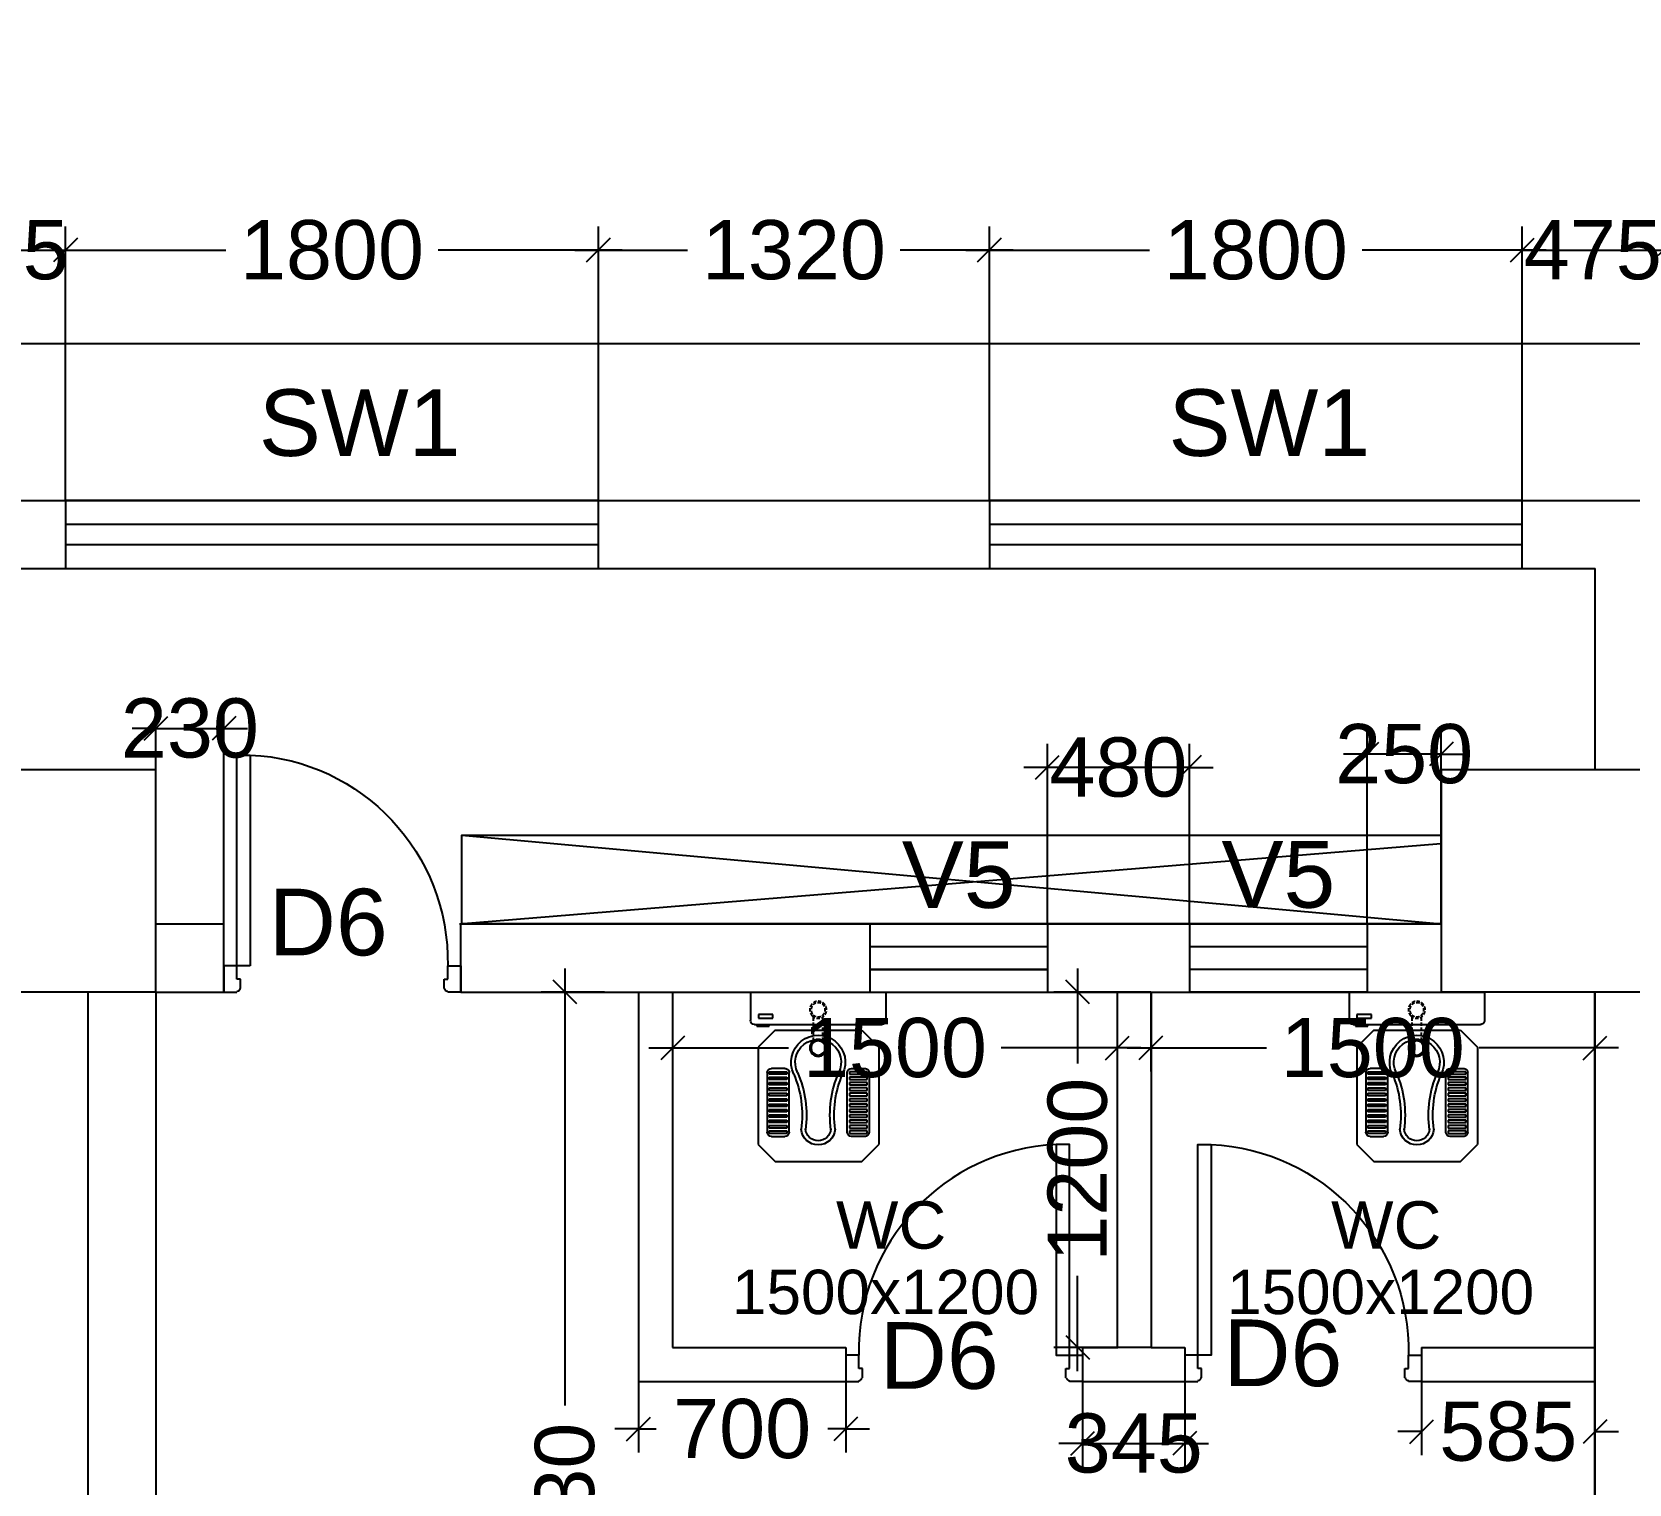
# Model space of a CAD drawing. Extents: x 7897917 to 8423973, y -6487334 to -6173396.
# Drawn here: x 8028255 to 8033649, y -6380366 to -6375462 of the extents above; entities that cross this region are included whole.
import ezdxf
from ezdxf.enums import TextEntityAlignment as Align

# ---------------------------------------------------------------- set-up
doc = ezdxf.new("R2010")
doc.units = 0
doc.header["$LTSCALE"] = 600
doc.header["$MEASUREMENT"] = 0
doc.header["$PDMODE"] = 35
doc.linetypes.add('DASHED', pattern=[0.75, 0.5, -0.25])
doc.linetypes.add('HIDDEN', pattern=[0.375, 0.25, -0.125])
doc.layers.get('0').update_dxf_attribs({"linetype": 'CONTINUOUS'})
doc.layers.get('Defpoints').update_dxf_attribs({"linetype": 'CONTINUOUS'})
for name, color, linetype in [('DIM-TEXT', 8, 'CONTINUOUS'), ('DOOR', 32, 'CONTINUOUS'), ('Duct', 8, 'CONTINUOUS'), ('Fixed Glass', 171, 'CONTINUOUS'), ('joinery', 7, 'CONTINUOUS'), ('LA-column', 3, 'CONTINUOUS'), ('Room Dim', 1, 'CONTINUOUS'), ('T Wall', 8, 'CONTINUOUS'), ('TEXT', 6, 'CONTINUOUS'), ('toi-fix', 46, 'CONTINUOUS'), ('Walls', 7, 'CONTINUOUS'), ('WIN', 151, 'CONTINUOUS'), ('Working Dim', 5, 'CONTINUOUS')]:
    doc.layers.add(name, color=color, linetype=linetype)
doc.styles.add('ari', font='arial.ttf')
doc.styles.add('ARIAL', font='arial.ttf')
doc.styles.add('RT', font='romant.shx')
doc.dimstyles.new('int. dim', dxfattribs={"dimtxt": 450, "dimasz": 80, "dimexe": 80, "dimexo": 0, "dimgap": 70, "dimtad": 0, "dimdec": 0, "dimzin": 12, "dimdsep": 46, "dimtxsty": 'ari', "dimblk": 'OBLIQUE', "dimcen": 2, "dimdle": 80, "dimclrd": 256, "dimclre": 256, "dimclrt": 6, "dimadec": 0, "dimazin": 0, "dimtfac": 1, "dimtdec": 0, "dimtix": 1, "dimtmove": 2, "dimatfit": 3, "dimfxl": 1, "dimtolj": 1, "dimtzin": 0, "dimlwd": -1, "dimlwe": -1, "dimarcsym": 0})
doc.dimstyles.new('TEXT', dxfattribs={"dimscale": 0, "dimtxt": 600, "dimasz": 300, "dimexe": 300, "dimexo": 30, "dimgap": 50, "dimtad": 0, "dimdec": 0, "dimzin": 0, "dimdsep": 46, "dimtxsty": 'RT', "dimblk": 'OBLIQUE', "dimcen": 0.09, "dimdle": 300, "dimclrd": 256, "dimclre": 256, "dimclrt": 170, "dimadec": 0, "dimazin": 0, "dimtfac": 1, "dimtdec": 0, "dimtofl": 0, "dimtmove": 2, "dimatfit": 3, "dimfxl": 1, "dimfrac": 2, "dimtolj": 1, "dimtzin": 0, "dimlwd": -1, "dimlwe": -1, "dimarcsym": 0})

# ---------------------------------------------------------------- blocks, each defined once
blk = doc.blocks.new('_Oblique')
at = {"color": 0, "linetype": 'ByBlock', "lineweight": -2}
blk.add_line((-0.5, -0.5), (0.5, 0.5), dxfattribs=at)
blk = doc.blocks.new('*D229')
at = {"layer": 'Defpoints', "color": 0, "linetype": 'Continuous', "transparency": 16777216}
for p in [(8038814.2, -6372925.6, 18), (7997754.3, -6373077.6), (8038814.2, -6374463.7)]:
    blk.add_point(p, dxfattribs=at)
at = {"layer": 'DIM-TEXT', "transparency": 16777216}
for p, q in [((8038814.2, -6372925.6), (8038814.2, -6374763.7)), ((7997754.3, -6373077.6), (7997754.3, -6374763.7)), ((7997454.3, -6374463.7), (8012067.8, -6374463.7)), ((8039114.2, -6374463.7), (8024500.7, -6374463.7))]:
    blk.add_line(p, q, dxfattribs=at)
at = {"layer": 'DIM-TEXT', "linetype": 'Continuous', "transparency": 16777216, "xscale": 300, "yscale": 300, "zscale": 300, "rotation": 180}
blk.add_blockref('_Oblique', (7997754.3, -6374463.7), dxfattribs=at)
at = {"layer": 'DIM-TEXT', "linetype": 'Continuous', "transparency": 16777216, "xscale": 300, "yscale": 300, "zscale": 300}
blk.add_blockref('_Oblique', (8038814.2, -6374463.7), dxfattribs=at)
at = {"layer": 'DIM-TEXT', "color": 170, "linetype": 'Continuous', "transparency": 16777216, "insert": (8018284.3, -6374463.7), "char_height": 750, "attachment_point": 5, "style": 'ari'}
blk.add_mtext('\\A1;{\\H1.067x;STEP DOWN (20 BEDS) }', dxfattribs=at)
blk = doc.blocks.new('*D802')
at = {"layer": 'Defpoints', "color": 0, "linetype": 'Continuous', "transparency": 16777216}
for p in [(8038814.1, -6376515.3), (8038814.1, -6378104.7, -10.3), (7997753.9, -6378184.6, 1)]:
    blk.add_point(p, dxfattribs=at)
at = {"layer": 'DIM-TEXT', "transparency": 16777216}
for p, q in [((7997753.9, -6378184.6), (7997753.9, -6376215.3)), ((8038814.1, -6378104.7), (8038814.1, -6376215.3)), ((7997453.9, -6376515.3), (8016273.2, -6376515.3)), ((8039114.1, -6376515.3), (8020294.8, -6376515.3))]:
    blk.add_line(p, q, dxfattribs=at)
at = {"layer": 'DIM-TEXT', "linetype": 'Continuous', "transparency": 16777216, "xscale": 300, "yscale": 300, "zscale": 300, "rotation": 180}
blk.add_blockref('_Oblique', (7997753.9, -6376515.3), dxfattribs=at)
at = {"layer": 'DIM-TEXT', "linetype": 'Continuous', "transparency": 16777216, "xscale": 300, "yscale": 300, "zscale": 300}
blk.add_blockref('_Oblique', (8038814.1, -6376515.3), dxfattribs=at)
at = {"layer": 'DIM-TEXT', "color": 170, "linetype": 'Continuous', "transparency": 16777216, "insert": (8018284, -6376515.3), "char_height": 750, "attachment_point": 5, "style": 'ari'}
blk.add_mtext('\\A1;{\\H1.0667x;C.S.S.D}', dxfattribs=at)
blk = doc.blocks.new('*D1099')
at = {"layer": 'Defpoints', "color": 0, "transparency": 16777216}
for p in [(8028368.6, -6376199.2), (8027923.9, -6377044.3), (8028368.6, -6377044.3)]:
    blk.add_point(p, dxfattribs=at)
at = {"layer": 'Working Dim', "transparency": 16777216}
for p, q in [((8027923.9, -6377044.3), (8027923.9, -6376119.2)), ((8028368.6, -6377044.3), (8028368.6, -6376119.2)), ((8027923.9, -6376199.2), (8027843.9, -6376199.2)), ((8027923.9, -6376199.2), (8028368.6, -6376199.2)), ((8028368.6, -6376199.2), (8028448.6, -6376199.2))]:
    blk.add_line(p, q, dxfattribs=at)
at = {"layer": 'Working Dim', "transparency": 16777216, "xscale": 80, "yscale": 80, "zscale": 80}
blk.add_blockref('_Oblique', (8027923.9, -6376199.2), dxfattribs=at)
at = {"layer": 'Working Dim', "transparency": 16777216, "xscale": 80, "yscale": 80, "zscale": 80, "rotation": 180}
blk.add_blockref('_Oblique', (8028368.6, -6376199.2), dxfattribs=at)
at = {"layer": 'Working Dim', "color": 6, "transparency": 16777216, "insert": (8028146.3, -6376199.2), "char_height": 200, "attachment_point": 5, "style": 'ari'}
blk.add_mtext('\\A1;445', dxfattribs=at)
blk = doc.blocks.new('*D1100')
at = {"layer": 'Defpoints', "color": 0, "transparency": 16777216}
for p in [(8030168.6, -6376199.2), (8028368.6, -6377044.3), (8030168.6, -6377044.3)]:
    blk.add_point(p, dxfattribs=at)
at = {"layer": 'Working Dim', "transparency": 16777216}
for p, q in [((8028368.6, -6377044.3), (8028368.6, -6376119.2)), ((8030168.6, -6377044.3), (8030168.6, -6376119.2)), ((8028288.6, -6376199.2), (8028909.8, -6376199.2)), ((8030248.6, -6376199.2), (8029627.5, -6376199.2))]:
    blk.add_line(p, q, dxfattribs=at)
at = {"layer": 'Working Dim', "transparency": 16777216, "xscale": 80, "yscale": 80, "zscale": 80, "rotation": 180}
blk.add_blockref('_Oblique', (8028368.6, -6376199.2), dxfattribs=at)
at = {"layer": 'Working Dim', "transparency": 16777216, "xscale": 80, "yscale": 80, "zscale": 80}
blk.add_blockref('_Oblique', (8030168.6, -6376199.2), dxfattribs=at)
at = {"layer": 'Working Dim', "color": 6, "transparency": 16777216, "insert": (8029268.6, -6376199.2), "char_height": 200, "attachment_point": 5, "style": 'ari'}
blk.add_mtext('\\A1;1800', dxfattribs=at)
blk = doc.blocks.new('*D1101')
at = {"layer": 'Defpoints', "color": 0, "transparency": 16777216}
for p in [(8031488.8, -6376199.2), (8030168.6, -6377044.3), (8031488.8, -6377044.3)]:
    blk.add_point(p, dxfattribs=at)
at = {"layer": 'Working Dim', "transparency": 16777216}
for p, q in [((8030168.6, -6377044.3), (8030168.6, -6376119.2)), ((8031488.8, -6377044.3), (8031488.8, -6376119.2)), ((8030088.6, -6376199.2), (8030469.8, -6376199.2)), ((8031568.8, -6376199.2), (8031187.6, -6376199.2))]:
    blk.add_line(p, q, dxfattribs=at)
at = {"layer": 'Working Dim', "transparency": 16777216, "xscale": 80, "yscale": 80, "zscale": 80, "rotation": 180}
blk.add_blockref('_Oblique', (8030168.6, -6376199.2), dxfattribs=at)
at = {"layer": 'Working Dim', "transparency": 16777216, "xscale": 80, "yscale": 80, "zscale": 80}
blk.add_blockref('_Oblique', (8031488.8, -6376199.2), dxfattribs=at)
at = {"layer": 'Working Dim', "color": 6, "transparency": 16777216, "insert": (8030828.7, -6376199.2), "char_height": 200, "attachment_point": 5, "style": 'ari'}
blk.add_mtext('\\A1;1320', dxfattribs=at)
blk = doc.blocks.new('*D1102')
at = {"layer": 'Defpoints', "color": 0, "transparency": 16777216}
for p in [(8033288.8, -6376199.2), (8031488.8, -6377044.3), (8033288.8, -6377044.3)]:
    blk.add_point(p, dxfattribs=at)
at = {"layer": 'Working Dim', "transparency": 16777216}
for p, q in [((8031488.8, -6377044.3), (8031488.8, -6376119.2)), ((8033288.8, -6377044.3), (8033288.8, -6376119.2)), ((8031408.8, -6376199.2), (8032029.9, -6376199.2)), ((8033368.8, -6376199.2), (8032747.7, -6376199.2))]:
    blk.add_line(p, q, dxfattribs=at)
at = {"layer": 'Working Dim', "transparency": 16777216, "xscale": 80, "yscale": 80, "zscale": 80, "rotation": 180}
blk.add_blockref('_Oblique', (8031488.8, -6376199.2), dxfattribs=at)
at = {"layer": 'Working Dim', "transparency": 16777216, "xscale": 80, "yscale": 80, "zscale": 80}
blk.add_blockref('_Oblique', (8033288.8, -6376199.2), dxfattribs=at)
at = {"layer": 'Working Dim', "color": 6, "transparency": 16777216, "insert": (8032388.8, -6376199.2), "char_height": 200, "attachment_point": 5, "style": 'ari'}
blk.add_mtext('\\A1;1800', dxfattribs=at)
blk = doc.blocks.new('*D1103')
at = {"layer": 'Defpoints', "color": 0, "transparency": 16777216}
for p in [(8033764.8, -6376199.2), (8033288.8, -6377044.3), (8033764.8, -6377044.3)]:
    blk.add_point(p, dxfattribs=at)
at = {"layer": 'Working Dim', "transparency": 16777216}
for p, q in [((8033288.8, -6377044.3), (8033288.8, -6376119.2)), ((8033764.8, -6377044.3), (8033764.8, -6376119.2)), ((8033288.8, -6376199.2), (8033208.8, -6376199.2)), ((8033288.8, -6376199.2), (8033764.8, -6376199.2)), ((8033764.8, -6376199.2), (8033844.8, -6376199.2))]:
    blk.add_line(p, q, dxfattribs=at)
at = {"layer": 'Working Dim', "transparency": 16777216, "xscale": 80, "yscale": 80, "zscale": 80}
blk.add_blockref('_Oblique', (8033288.8, -6376199.2), dxfattribs=at)
at = {"layer": 'Working Dim', "transparency": 16777216, "xscale": 80, "yscale": 80, "zscale": 80, "rotation": 180}
blk.add_blockref('_Oblique', (8033764.8, -6376199.2), dxfattribs=at)
at = {"layer": 'Working Dim', "color": 6, "transparency": 16777216, "insert": (8033526.8, -6376199.2), "char_height": 200, "attachment_point": 5, "style": 'ari'}
blk.add_mtext('\\A1;475', dxfattribs=at)
blk = doc.blocks.new('A$C782D609A')
at = {"layer": 'WIN', "linetype": 'Continuous'}
for p, q in [((-300, 230), (300, 230)), ((-300, 230), (-300, 0)), ((300, 230), (300, 0)), ((-300, 0), (300, 0))]:
    blk.add_line(p, q, dxfattribs=at)
at = {"layer": 'WIN', "linetype": 'DASHED', "ltscale": 300}
for p, q in [((-300, 153.3), (300, 153.3)), ((-300, 76.7), (300, 76.7))]:
    blk.add_line(p, q, dxfattribs=at)
blk = doc.blocks.new('1000')
at = {"layer": 'DOOR'}
for p, q in [((0, -100), (0, 0)), ((0, 0), (49.7, 0)), ((49.7, 0), (49.7, -2.2)), ((63.2, -49.5), (49.7, -49.5)), ((49.7, -49.5), (49.7, -100)), ((63.2, -13.5), (61, -13.5)), ((63.2, -13.5), (63.2, -49.5)), ((836.8, -13.5), (836.8, -49.5)), ((836.8, -13.5), (839, -13.5)), ((836.8, -49.5), (850.3, -49.5)), ((850.3, 0), (850.3, -2.2)), ((900, 0), (850.3, 0)), ((850.3, -49.5), (850.3, -100)), ((900, -100), (900, 0)), ((49.7, -100), (0, -100)), ((49.7, -100), (49.7, -900.6)), ((100.2, -100), (49.7, -100)), ((100.2, -900.6), (100.2, -100)), ((850.3, -100), (900, -100)), ((49.7, -900.6), (100.2, -900.6))]:
    blk.add_line(p, q, dxfattribs=at)
for centre, major_axis, start_param, end_param in [((49.7, -13.5), (-7.95, 7.95), 3.926991, 5.497787), ((850.3, -13.5), (7.95, 7.95), 0.785398, 2.356194)]:
    blk.add_ellipse(centre, major_axis=major_axis, ratio=1, start_param=start_param, end_param=end_param, dxfattribs=at)
at = {"layer": 'DOOR', "color": 145}
blk.add_ellipse((64.3, -115.3), major_axis=(-519.7, 589.8), ratio=1, start_param=2.464943, end_param=4.009476, dxfattribs=at)
blk = doc.blocks.new('Z$W@#1841')
at = {"layer": 'DOOR'}
for p, q in [((-267.6, -167.4), (-317.3, -167.4)), ((-317.3, -167.4), (-317.3, -267.4)), ((-267.6, -217.9), (-267.6, -167.4)), ((533, -217.9), (533, -167.4)), ((533, -167.4), (582.7, -167.4)), ((582.7, -167.4), (582.7, -267.4)), ((-254.1, -217.9), (-267.6, -217.9)), ((-254.1, -253.9), (-254.1, -217.9)), ((519.5, -253.9), (519.5, -217.9)), ((519.5, -217.9), (533, -217.9)), ((-317.3, -267.4), (-267.6, -267.4)), ((-267.6, -267.4), (-267.6, -265.2)), ((-254.1, -253.9), (-256.3, -253.9)), ((519.5, -253.9), (521.7, -253.9)), ((533, -267.4), (533, -265.2)), ((582.7, -267.4), (533, -267.4))]:
    blk.add_line(p, q, dxfattribs=at)
blk.add_lwpolyline([(482.5, 633.2), (482.5, -167.4), (533, -167.4), (533, 633.2)], close=True, dxfattribs=at)
at = {"layer": 'DOOR', "color": 145}
blk.add_arc((518.4, -152.1), 786.1, 92.61772, 181.11293, dxfattribs=at)
at = {"layer": 'DOOR'}
for centre, start, end in [((-267.6, -253.9), 270, 0), ((533, -253.9), 180, 270)]:
    blk.add_arc(centre, 11.2, start, end, dxfattribs=at)
blk = doc.blocks.new('A$C37B60793')
at = {"layer": 'toi-fix', "color": 8}
for p, q in [((0, 303.1), (127, 303.1)), ((0, -306.5), (0, 303.1)), ((146, -287.4), (146, 284.1)), ((171.2, 195), (247.4, 271.2)), ((247.4, 271.2), (685.9, 271.2)), ((358.5, 218.7), (358.5, 139.2)), ((369.5, 218.7), (358.5, 218.7)), ((362.3, 226.9), (630.5, 226.9)), ((369.5, 139.2), (369.5, 218.7)), ((382.7, 218.7), (382.7, 139.2)), ((393.7, 218.7), (382.7, 218.7)), ((393.7, 139.2), (393.7, 218.7)), ((406.9, 218.7), (406.9, 139.2)), ((417.9, 218.7), (406.9, 218.7)), ((417.9, 139.2), (417.9, 218.7)), ((431, 218.7), (431, 139.2)), ((442.1, 218.7), (431, 218.7)), ((442.1, 139.2), (442.1, 218.7)), ((455.2, 218.7), (455.2, 139.2)), ((466.3, 218.7), (455.2, 218.7)), ((466.3, 139.2), (466.3, 218.7)), ((479.4, 218.7), (479.4, 139.2)), ((490.5, 218.7), (479.4, 218.7)), ((490.5, 139.2), (490.5, 218.7)), ((503.6, 218.7), (503.6, 139.2)), ((514.6, 218.7), (503.6, 218.7)), ((514.6, 139.2), (514.6, 218.7)), ((527.8, 218.7), (527.8, 139.2)), ((538.8, 218.7), (527.8, 218.7)), ((538.8, 139.2), (538.8, 218.7)), ((552, 218.7), (552, 139.2)), ((563, 218.7), (552, 218.7)), ((563, 139.2), (563, 218.7)), ((576.2, 218.7), (576.2, 139.2)), ((587.2, 218.7), (576.2, 218.7)), ((587.2, 139.2), (587.2, 218.7)), ((600.4, 218.7), (600.4, 139.2)), ((611.4, 218.7), (600.4, 218.7)), ((611.4, 139.2), (611.4, 218.7)), ((624.5, 218.7), (624.5, 139.2)), ((635.6, 218.7), (624.5, 218.7)), ((635.6, 139.2), (635.6, 218.7)), ((762.1, 195), (685.9, 271.2)), ((171.2, -195.4), (171.2, 195)), ((343.3, 148.1), (343.3, 207.9)), ((649.5, 207.9), (649.5, 148.1)), ((762.1, -195.4), (762.1, 195)), ((358.5, 139.2), (369.5, 139.2)), ((630.5, 129.1), (362.3, 129.1)), ((382.7, 139.2), (393.7, 139.2)), ((406.9, 139.2), (417.9, 139.2)), ((431, 139.2), (442.1, 139.2)), ((455.2, 139.2), (466.3, 139.2)), ((479.4, 139.2), (490.5, 139.2)), ((503.6, 139.2), (514.6, 139.2)), ((527.8, 139.2), (538.8, 139.2)), ((552, 139.2), (563, 139.2)), ((576.2, 139.2), (587.2, 139.2)), ((600.4, 139.2), (611.4, 139.2)), ((624.5, 139.2), (635.6, 139.2)), ((358.5, -222), (358.5, -142.6)), ((358.5, -142.6), (369.5, -142.6)), ((630.5, -132.4), (362.3, -132.4)), ((369.5, -142.6), (369.5, -222)), ((382.7, -222), (382.7, -142.6)), ((382.7, -142.6), (393.7, -142.6)), ((393.7, -142.6), (393.7, -222)), ((406.9, -222), (406.9, -142.6)), ((406.9, -142.6), (417.9, -142.6)), ((417.9, -142.6), (417.9, -222)), ((431, -222), (431, -142.6)), ((431, -142.6), (442.1, -142.6)), ((442.1, -142.6), (442.1, -222)), ((455.2, -222), (455.2, -142.6)), ((455.2, -142.6), (466.3, -142.6)), ((466.3, -142.6), (466.3, -222)), ((479.4, -222), (479.4, -142.6)), ((479.4, -142.6), (490.5, -142.6)), ((490.5, -142.6), (490.5, -222)), ((503.6, -222), (503.6, -142.6)), ((503.6, -142.6), (514.6, -142.6)), ((514.6, -142.6), (514.6, -222)), ((527.8, -222), (527.8, -142.6)), ((527.8, -142.6), (538.8, -142.6)), ((538.8, -142.6), (538.8, -222)), ((552, -222), (552, -142.6)), ((552, -142.6), (563, -142.6)), ((563, -142.6), (563, -222)), ((576.2, -222), (576.2, -142.6)), ((576.2, -142.6), (587.2, -142.6)), ((587.2, -142.6), (587.2, -222)), ((600.4, -222), (600.4, -142.6)), ((600.4, -142.6), (611.4, -142.6)), ((611.4, -142.6), (611.4, -222)), ((624.5, -222), (624.5, -142.6)), ((624.5, -142.6), (635.6, -142.6)), ((635.6, -142.6), (635.6, -222)), ((117.8, -205), (100.3, -205)), ((100.3, -205), (100.3, -270.7)), ((117.8, -270.7), (117.8, -205)), ((171.2, -195.4), (247.4, -271.6)), ((343.3, -151.5), (343.3, -211.2)), ((649.5, -211.2), (649.5, -151.5)), ((685.9, -271.6), (762.1, -195.4)), ((100.3, -270.7), (117.8, -270.7)), ((153.7, -221.4), (147.5, -221.4)), ((147.5, -221.4), (147.5, -276.8)), ((147.5, -276.8), (153.7, -276.8)), ((153.7, -276.8), (153.7, -221.4)), ((247.4, -271.6), (685.9, -271.6)), ((369.5, -222), (358.5, -222)), ((362.3, -230.3), (630.5, -230.3)), ((393.7, -222), (382.7, -222)), ((417.9, -222), (406.9, -222)), ((442.1, -222), (431, -222)), ((466.3, -222), (455.2, -222)), ((490.5, -222), (479.4, -222)), ((514.6, -222), (503.6, -222)), ((538.8, -222), (527.8, -222)), ((563, -222), (552, -222)), ((587.2, -222), (576.2, -222)), ((611.4, -222), (600.4, -222)), ((635.6, -222), (624.5, -222)), ((0, -306.5), (127, -306.5))]:
    blk.add_line(p, q, dxfattribs=at)
at = {"layer": 'toi-fix', "color": 8, "linetype": 'HIDDEN', "ltscale": 0.1}
for p, q in [((219.3, 19), (111.7, 19)), ((219.3, -22.3), (111.7, -22.3))]:
    blk.add_line(p, q, dxfattribs=at)
at = {"layer": 'toi-fix', "color": 8, "extrusion": (0, 0, -1)}
for centre, major_axis, start_param, end_param in [((127, 284.1), (-13.5, -13.5), 2.356194, 3.926991), ((362.3, 207.9), (13.5, -13.5), 2.356194, 3.926991), ((630.5, 207.9), (-13.5, -13.5), 2.356194, 3.926991), ((362.3, 148.1), (-13.5, -13.5), -0.785398, 0.785398), ((630.5, 148.1), (-13.5, -13.5), 3.926991, 5.497787), ((316.3, -1.7), (0, -122.2), -0.449608, 3.591264), ((316.3, -1.7), (0, -103.2), -0.449671, 3.591202), ((554, 536.4), (-29.4, -484.3), -0.19615, 0.346746), ((554, 536.4), (-11.6, -466), -0.160496, 0.3824), ((611.1, -1.7), (-54, -54), 2.434309, 5.419673), ((251.3, -1.7), (-26.9, -26.9), 0.785398, 7.068583), ((251.3, -1.7), (-22.5, -22.5), 0.785398, 7.068583), ((611.1, -1.7), (40.6, -40.6), 4.005105, 6.990469), ((554, -539.7), (29.4, -484.3), 2.794864, 3.33776), ((554, -539.7), (11.6, -466), 2.7592, 3.302095), ((362.3, -151.5), (13.5, -13.5), 2.356194, 3.926991), ((630.5, -151.5), (13.5, -13.5), 3.926991, 5.497787), ((362.3, -211.2), (-13.5, -13.5), -0.785398, 0.785398), ((630.5, -211.2), (13.5, -13.5), 5.497787, 7.068583), ((127, -287.4), (13.5, -13.5), 5.497787, 7.068583)]:
    blk.add_ellipse(centre, major_axis=major_axis, ratio=1, start_param=start_param, end_param=end_param, dxfattribs=at)
at = {"layer": 'toi-fix', "color": 8, "linetype": 'HIDDEN', "ltscale": 0.1, "extrusion": (0, 0, -1)}
for major_axis, start_param, end_param in [((26.9, -26.9), 2.356194490188911, 8.639379797368496), ((22.5, -22.5), 2.356194490188169, 8.639379797367756)]:
    blk.add_ellipse((79.7, -1.7), major_axis=major_axis, ratio=1, start_param=start_param, end_param=end_param, dxfattribs=at)
blk = doc.blocks.new('*D2478')
at = {"layer": 'Defpoints', "color": 0, "transparency": 16777216}
for p in [(8032033.8, -6378704.8, 4.8), (8033533.8, -6378704.8), (8032033.8, -6378893.6)]:
    blk.add_point(p, dxfattribs=at)
at = {"layer": 'Working Dim', "transparency": 16777216}
for p, q in [((8032033.8, -6378704.8), (8032033.8, -6378973.6)), ((8033533.8, -6378704.8), (8033533.8, -6378973.6)), ((8031953.8, -6378893.6), (8032424.9, -6378893.6)), ((8033613.8, -6378893.6), (8033142.7, -6378893.6))]:
    blk.add_line(p, q, dxfattribs=at)
at = {"layer": 'Working Dim', "transparency": 16777216, "xscale": 80, "yscale": 80, "zscale": 80, "rotation": 180}
blk.add_blockref('_Oblique', (8032033.8, -6378893.6), dxfattribs=at)
at = {"layer": 'Working Dim', "transparency": 16777216, "xscale": 80, "yscale": 80, "zscale": 80}
blk.add_blockref('_Oblique', (8033533.8, -6378893.6), dxfattribs=at)
at = {"layer": 'Working Dim', "color": 6, "transparency": 16777216, "insert": (8032783.8, -6378893.6), "char_height": 200, "attachment_point": 5, "style": 'ari'}
blk.add_mtext('\\A1;1500', dxfattribs=at)
blk = doc.blocks.new('*D2479')
at = {"layer": 'Defpoints', "color": 0, "transparency": 16777216}
for p in [(8031786.8, -6378704.8), (8032033.8, -6378704.8, 4.8), (8032035.8, -6379904.8, 4.8)]:
    blk.add_point(p, dxfattribs=at)
at = {"layer": 'Working Dim', "transparency": 16777216}
for p, q in [((8031786.8, -6378624.8), (8031786.8, -6378945.9)), ((8032033.8, -6378704.8), (8031706.8, -6378704.8)), ((8031786.8, -6379984.8), (8031786.8, -6379663.6)), ((8032035.8, -6379904.8), (8031706.8, -6379904.8))]:
    blk.add_line(p, q, dxfattribs=at)
at = {"layer": 'Working Dim', "transparency": 16777216, "xscale": 80, "yscale": 80, "zscale": 80}
for p, rotation in [((8031786.8, -6378704.8), 90), ((8031786.8, -6379904.8), 270)]:
    blk.add_blockref('_Oblique', p, dxfattribs=dict(at, rotation=rotation))
at = {"layer": 'Working Dim', "color": 6, "transparency": 16777216, "insert": (8031786.8, -6379304.8), "char_height": 200, "attachment_point": 5, "rotation": 90, "style": 'ari'}
blk.add_mtext('\\A1;1200', dxfattribs=at)
blk = doc.blocks.new('*D2480')
at = {"layer": 'Defpoints', "color": 0, "transparency": 16777216}
for p in [(8030418.8, -6378704.8, 4.8), (8031920.8, -6378704.8, 4.8), (8030418.8, -6378893.6)]:
    blk.add_point(p, dxfattribs=at)
at = {"layer": 'Working Dim', "transparency": 16777216}
for p, q in [((8030418.8, -6378704.8), (8030418.8, -6378973.6)), ((8031920.8, -6378704.8), (8031920.8, -6378973.6)), ((8030338.8, -6378893.6), (8030810.9, -6378893.6)), ((8032000.8, -6378893.6), (8031528.7, -6378893.6))]:
    blk.add_line(p, q, dxfattribs=at)
at = {"layer": 'Working Dim', "transparency": 16777216, "xscale": 80, "yscale": 80, "zscale": 80, "rotation": 180}
blk.add_blockref('_Oblique', (8030418.8, -6378893.6), dxfattribs=at)
at = {"layer": 'Working Dim', "transparency": 16777216, "xscale": 80, "yscale": 80, "zscale": 80}
blk.add_blockref('_Oblique', (8031920.8, -6378893.6), dxfattribs=at)
at = {"layer": 'Working Dim', "color": 6, "transparency": 16777216, "insert": (8031169.8, -6378893.6), "char_height": 200, "attachment_point": 5, "style": 'ari'}
blk.add_mtext('\\A1;1500', dxfattribs=at)
blk = doc.blocks.new('*D2481')
at = {"layer": 'Defpoints', "color": 0, "transparency": 16777216}
for p in [(8030055.2, -6378704.8), (8030188.6, -6378704.8, 5.1), (8030303.8, -6382234.8)]:
    blk.add_point(p, dxfattribs=at)
at = {"layer": 'Working Dim', "transparency": 16777216}
for p, q in [((8030055.2, -6378624.8), (8030055.2, -6380101.5)), ((8030188.6, -6378704.8), (8029975.2, -6378704.8)), ((8030055.2, -6382314.8), (8030055.2, -6380838)), ((8030303.8, -6382234.8), (8029975.2, -6382234.8))]:
    blk.add_line(p, q, dxfattribs=at)
at = {"layer": 'Working Dim', "transparency": 16777216, "xscale": 80, "yscale": 80, "zscale": 80}
for p, rotation in [((8030055.2, -6378704.8), 90), ((8030055.2, -6382234.8), 270)]:
    blk.add_blockref('_Oblique', p, dxfattribs=dict(at, rotation=rotation))
at = {"layer": 'Working Dim', "color": 6, "transparency": 16777216, "insert": (8030055.2, -6380469.8), "char_height": 200, "attachment_point": 5, "rotation": 90, "style": 'ari'}
blk.add_mtext('\\A1;3530', dxfattribs=at)
blk = doc.blocks.new('*D2488')
at = {"layer": 'Defpoints', "color": 0, "transparency": 16777216}
for p in [(8030303.8, -6380019.8, 4.8), (8031003.8, -6380019.8, 4.8), (8031003.8, -6380180.2)]:
    blk.add_point(p, dxfattribs=at)
at = {"layer": 'Working Dim', "transparency": 16777216}
for p, q in [((8030303.8, -6380019.8), (8030303.8, -6380260.2)), ((8031003.8, -6380019.8), (8031003.8, -6380260.2)), ((8030303.8, -6380180.2), (8030223.8, -6380180.2)), ((8030303.8, -6380180.2), (8030364, -6380180.2)), ((8031003.8, -6380180.2), (8030943.6, -6380180.2)), ((8031003.8, -6380180.2), (8031083.8, -6380180.2))]:
    blk.add_line(p, q, dxfattribs=at)
at = {"layer": 'Working Dim', "transparency": 16777216, "xscale": 80, "yscale": 80, "zscale": 80}
blk.add_blockref('_Oblique', (8030303.8, -6380180.2), dxfattribs=at)
at = {"layer": 'Working Dim', "transparency": 16777216, "xscale": 80, "yscale": 80, "zscale": 80, "rotation": 180}
blk.add_blockref('_Oblique', (8031003.8, -6380180.2), dxfattribs=at)
at = {"layer": 'Working Dim', "color": 6, "transparency": 16777216, "insert": (8030653.8, -6380180.2), "char_height": 200, "attachment_point": 5, "style": 'ari'}
blk.add_mtext('\\A1;700', dxfattribs=at)
blk = doc.blocks.new('*D2489')
at = {"layer": 'Defpoints', "color": 0, "transparency": 16777216}
for p in [(8031803.8, -6380019.8, 4.8), (8032148.8, -6380019.8, 4.8), (8032148.8, -6380229)]:
    blk.add_point(p, dxfattribs=at)
at = {"layer": 'Working Dim', "transparency": 16777216}
for p, q in [((8031803.8, -6380019.8), (8031803.8, -6380309)), ((8032148.8, -6380019.8), (8032148.8, -6380309)), ((8031803.8, -6380229), (8031723.8, -6380229)), ((8031803.8, -6380229), (8032148.8, -6380229)), ((8032148.8, -6380229), (8032228.8, -6380229))]:
    blk.add_line(p, q, dxfattribs=at)
at = {"layer": 'Working Dim', "transparency": 16777216, "xscale": 80, "yscale": 80, "zscale": 80}
blk.add_blockref('_Oblique', (8031803.8, -6380229), dxfattribs=at)
at = {"layer": 'Working Dim', "transparency": 16777216, "xscale": 80, "yscale": 80, "zscale": 80, "rotation": 180}
blk.add_blockref('_Oblique', (8032148.8, -6380229), dxfattribs=at)
at = {"layer": 'Working Dim', "color": 6, "transparency": 16777216, "insert": (8031976.3, -6380229), "char_height": 200, "attachment_point": 5, "style": 'ari'}
blk.add_mtext('\\A1;345', dxfattribs=at)
blk = doc.blocks.new('*D2490')
at = {"layer": 'Defpoints', "color": 0, "transparency": 16777216}
for p in [(8032948.8, -6380019.8, 4.8), (8033533.8, -6380019.8, 4.8), (8033533.8, -6380189)]:
    blk.add_point(p, dxfattribs=at)
at = {"layer": 'Working Dim', "transparency": 16777216}
for p, q in [((8032948.8, -6380019.8), (8032948.8, -6380269)), ((8033533.8, -6380019.8), (8033533.8, -6380269)), ((8032948.8, -6380189), (8032868.8, -6380189)), ((8032948.8, -6380189), (8032949.6, -6380189)), ((8033533.8, -6380189), (8033533, -6380189)), ((8033533.8, -6380189), (8033613.8, -6380189))]:
    blk.add_line(p, q, dxfattribs=at)
at = {"layer": 'Working Dim', "transparency": 16777216, "xscale": 80, "yscale": 80, "zscale": 80}
blk.add_blockref('_Oblique', (8032948.8, -6380189), dxfattribs=at)
at = {"layer": 'Working Dim', "transparency": 16777216, "xscale": 80, "yscale": 80, "zscale": 80, "rotation": 180}
blk.add_blockref('_Oblique', (8033533.8, -6380189), dxfattribs=at)
at = {"layer": 'Working Dim', "color": 6, "transparency": 16777216, "insert": (8033241.3, -6380189), "char_height": 200, "attachment_point": 5, "style": 'ari'}
blk.add_mtext('\\A1;585', dxfattribs=at)
blk = doc.blocks.new('*D2492')
at = {"layer": 'Defpoints', "color": 0, "transparency": 16777216}
for p in [(8028903.6, -6377814.3), (8028673.9, -6378474.7, 2.3), (8028903.6, -6378474.7, 2.2)]:
    blk.add_point(p, dxfattribs=at)
at = {"layer": 'Working Dim', "transparency": 16777216}
for p, q in [((8028673.9, -6378474.7), (8028673.9, -6377734.3)), ((8028903.6, -6378474.7), (8028903.6, -6377734.3)), ((8028673.9, -6377814.3), (8028593.9, -6377814.3)), ((8028673.9, -6377814.3), (8028903.6, -6377814.3)), ((8028903.6, -6377814.3), (8028983.6, -6377814.3))]:
    blk.add_line(p, q, dxfattribs=at)
at = {"layer": 'Working Dim', "transparency": 16777216, "xscale": 80, "yscale": 80, "zscale": 80}
blk.add_blockref('_Oblique', (8028673.9, -6377814.3), dxfattribs=at)
at = {"layer": 'Working Dim', "transparency": 16777216, "xscale": 80, "yscale": 80, "zscale": 80, "rotation": 180}
blk.add_blockref('_Oblique', (8028903.6, -6377814.3), dxfattribs=at)
at = {"layer": 'Working Dim', "color": 6, "transparency": 16777216, "insert": (8028788.7, -6377814.3), "char_height": 200, "attachment_point": 5, "style": 'ari'}
blk.add_mtext('\\A1;230', dxfattribs=at)
blk = doc.blocks.new('*D2493')
at = {"layer": 'Defpoints', "color": 0, "transparency": 16777216}
for p in [(8032764.6, -6377901), (8032764.6, -6378474.2, 5.1), (8033014.8, -6378474.7, 2.2)]:
    blk.add_point(p, dxfattribs=at)
at = {"layer": 'Working Dim', "transparency": 16777216}
for p, q in [((8032764.6, -6378474.2), (8032764.6, -6377821)), ((8033014.8, -6378474.7), (8033014.8, -6377821)), ((8032764.6, -6377901), (8032684.6, -6377901)), ((8033014.8, -6377901), (8032764.6, -6377901)), ((8033014.8, -6377901), (8033094.8, -6377901))]:
    blk.add_line(p, q, dxfattribs=at)
at = {"layer": 'Working Dim', "transparency": 16777216, "xscale": 80, "yscale": 80, "zscale": 80}
blk.add_blockref('_Oblique', (8032764.6, -6377901), dxfattribs=at)
at = {"layer": 'Working Dim', "transparency": 16777216, "xscale": 80, "yscale": 80, "zscale": 80, "rotation": 180}
blk.add_blockref('_Oblique', (8033014.8, -6377901), dxfattribs=at)
at = {"layer": 'Working Dim', "color": 6, "transparency": 16777216, "insert": (8032889.7, -6377901), "char_height": 200, "attachment_point": 5, "style": 'ari'}
blk.add_mtext('\\A1;250', dxfattribs=at)
blk = doc.blocks.new('*D2494')
at = {"layer": 'Defpoints', "color": 0, "transparency": 16777216}
for p in [(8031684.7, -6377946.3), (8031684.7, -6378474.7), (8032164.5, -6378474.7)]:
    blk.add_point(p, dxfattribs=at)
at = {"layer": 'Working Dim', "transparency": 16777216}
for p, q in [((8031684.7, -6378474.7), (8031684.7, -6377866.3)), ((8032164.5, -6378474.7), (8032164.5, -6377866.3)), ((8031684.7, -6377946.3), (8031604.7, -6377946.3)), ((8032164.5, -6377946.3), (8031684.7, -6377946.3)), ((8032164.5, -6377946.3), (8032244.5, -6377946.3))]:
    blk.add_line(p, q, dxfattribs=at)
at = {"layer": 'Working Dim', "transparency": 16777216, "xscale": 80, "yscale": 80, "zscale": 80}
blk.add_blockref('_Oblique', (8031684.7, -6377946.3), dxfattribs=at)
at = {"layer": 'Working Dim', "transparency": 16777216, "xscale": 80, "yscale": 80, "zscale": 80, "rotation": 180}
blk.add_blockref('_Oblique', (8032164.5, -6377946.3), dxfattribs=at)
at = {"layer": 'Working Dim', "color": 6, "transparency": 16777216, "insert": (8031924.6, -6377946.3), "char_height": 200, "attachment_point": 5, "style": 'ari'}
blk.add_mtext('\\A1;480', dxfattribs=at)

msp = doc.modelspace()

# ---------------------------------------------------------------- linework, layer by layer
at = {"layer": 'Duct', "color": 8, "linetype": 'HIDDEN', "ltscale": 600}
for p, q in [((8029706.67, -6378175.239, 6.117), (8033013.813, -6378474.659, -7.764)), ((8033013.813, -6378203.975, 7.29), (8029699.564, -6378475.241, -0.832))]:
    msp.add_line(p, q, dxfattribs=at)
at = {"layer": 'Fixed Glass'}
for points in [[(8030168.637, -6377044.301), (8028368.637, -6377044.301), (8028368.637, -6377274.301), (8030168.637, -6377274.301)], [(8030168.644, -6377044.301), (8028368.644, -6377044.301), (8028368.644, -6377274.301), (8030168.644, -6377274.301)], [(8033288.816, -6377044.301), (8031488.816, -6377044.301), (8031488.816, -6377274.301), (8033288.816, -6377274.301)], [(8033288.823, -6377044.301), (8031488.823, -6377044.301), (8031488.823, -6377274.301), (8033288.823, -6377274.301)], [(8030168.637, -6377125.642), (8028368.637, -6377125.642), (8028368.637, -6377192.96), (8030168.637, -6377192.96)], [(8030168.644, -6377125.642), (8028368.644, -6377125.642), (8028368.644, -6377192.96), (8030168.644, -6377192.96)], [(8033288.816, -6377125.642), (8031488.816, -6377125.642), (8031488.816, -6377192.96), (8033288.816, -6377192.96)], [(8033288.823, -6377125.642), (8031488.823, -6377125.642), (8031488.823, -6377192.96), (8033288.823, -6377192.96)]]:
    msp.add_lwpolyline(points, close=True, dxfattribs=at)
at = {"layer": 'LA-column', "color": 2}
for points, elevation in [([(8028673.873, -6378704.625), (8028673.873, -6377954.625), (8027923.873, -6377954.625), (8027923.873, -6378704.625)], 3.421), ([(8033764.813, -6378704.625), (8033764.813, -6377954.625), (8033014.813, -6377954.625), (8033014.813, -6378704.625)], 7.521)]:
    msp.add_lwpolyline(points, close=True, dxfattribs=dict(at, elevation=elevation))
at = {"layer": 'T Wall', "color": 6, "linetype": 'Continuous'}
for p, q in [((8030303.724, -6378704.759, -1.194), (8030303.724, -6380019.759, -1.194)), ((8030418.724, -6378704.759, -1.194), (8030418.724, -6379904.759, -1.194)), ((8031920.724, -6378704.759, -1.194), (8031920.724, -6379904.759, -1.194)), ((8032035.724, -6378704.759, -1.194), (8032035.724, -6379904.759, -1.194)), ((8030418.724, -6379904.759, -1.194), (8031003.724, -6379904.759, -1.194)), ((8031003.724, -6379904.759, -1.194), (8031003.724, -6380019.759, -1.194)), ((8031803.724, -6379904.759, -1.194), (8031922.724, -6379904.759, -1.194)), ((8031803.724, -6379904.759, -1.194), (8031803.724, -6380019.759, -1.194)), ((8032035.724, -6379904.759, -1.194), (8032148.724, -6379904.759, -1.194)), ((8032035.724, -6379904.759, -1.194), (8032148.724, -6379904.759, -1.194)), ((8032148.724, -6379904.759, -1.194), (8032148.724, -6380019.759, -1.194)), ((8032948.724, -6379904.759, -1.194), (8033533.724, -6379904.759, -1.194)), ((8032948.724, -6379904.759, -1.194), (8032948.724, -6380019.759, -1.194)), ((8030303.724, -6380019.759, -1.194), (8031003.724, -6380019.759, -1.194)), ((8031803.724, -6380019.759, -1.194), (8032148.724, -6380019.759, -1.194)), ((8032948.724, -6380019.759, -1.194), (8033533.724, -6380019.759, -1.194))]:
    msp.add_line(p, q, dxfattribs=at)
at = {"layer": 'T Wall', "color": 8, "linetype": 'HIDDEN'}
for p, q in [((8030303.811, -6378704.759, -1.194), (8030303.811, -6380019.759, -1.194)), ((8030303.811, -6378704.759, 6.977), (8030303.811, -6380019.759, 6.977)), ((8030418.811, -6378704.759, -1.194), (8030418.811, -6379904.759, -1.194)), ((8030418.811, -6378704.759, 6.977), (8030418.811, -6379904.759, 6.977)), ((8030418.811, -6379904.759, -1.194), (8031003.811, -6379904.759, -1.194)), ((8030418.811, -6379904.759, 6.977), (8031003.811, -6379904.759, 6.977)), ((8031003.811, -6379904.759, -1.194), (8031003.811, -6380019.759, -1.194)), ((8031003.811, -6379904.759, 6.977), (8031003.811, -6380019.759, 6.977)), ((8031803.811, -6379904.759, -1.194), (8031922.811, -6379904.759, -1.194)), ((8031803.811, -6379904.759, -1.194), (8031803.811, -6380019.759, -1.194)), ((8031803.811, -6379904.759, 6.977), (8031922.811, -6379904.759, 6.977)), ((8031803.811, -6379904.759, 6.977), (8031803.811, -6380019.759, 6.977)), ((8032035.811, -6379904.759, -1.194), (8032148.811, -6379904.759, -1.194)), ((8032035.811, -6379904.759, -1.194), (8032148.811, -6379904.759, -1.194)), ((8032035.811, -6379904.759, 6.977), (8032148.811, -6379904.759, 6.977)), ((8032035.811, -6379904.759, 6.977), (8032148.811, -6379904.759, 6.977)), ((8032148.811, -6379904.759, -1.194), (8032148.811, -6380019.759, -1.194)), ((8032148.811, -6379904.759, 6.977), (8032148.811, -6380019.759, 6.977)), ((8032948.811, -6379904.759, -1.194), (8033533.811, -6379904.759, -1.194)), ((8032948.811, -6379904.759, -1.194), (8032948.811, -6380019.759, -1.194)), ((8032948.811, -6379904.759, 6.977), (8033533.811, -6379904.759, 6.977)), ((8032948.811, -6379904.759, 6.977), (8032948.811, -6380019.759, 6.977)), ((8030303.811, -6380019.759, -1.194), (8031003.811, -6380019.759, -1.194)), ((8030303.811, -6380019.759, 6.977), (8031003.811, -6380019.759, 6.977)), ((8031803.811, -6380019.759, -1.194), (8032148.811, -6380019.759, -1.194)), ((8031803.811, -6380019.759, 6.977), (8032148.811, -6380019.759, 6.977)), ((8032948.811, -6380019.759, -1.194), (8033533.811, -6380019.759, -1.194)), ((8032948.811, -6380019.759, 6.977), (8033533.811, -6380019.759, 6.977))]:
    msp.add_line(p, q, dxfattribs=at)
at = {"layer": 'Walls', "linetype": 'Continuous'}
for p, q in [((8027923.687, -6377044.301), (8033764.806, -6377044.301)), ((8027923.694, -6377044.301), (8033764.813, -6377044.301)), ((8028153.687, -6377274.301), (8033534.806, -6377274.301)), ((8028153.694, -6377274.301), (8033534.813, -6377274.301)), ((8033534.806, -6377954.542), (8033534.806, -6377274.301)), ((8033534.813, -6377954.542), (8033534.813, -6377274.301)), ((8028673.873, -6378474.659, -0.69), (8028903.606, -6378474.659, -0.81)), ((8029703.605, -6378474.659, -2.972), (8033013.813, -6378474.659, -2.972)), ((8028673.873, -6378704.659, -2.972), (8028903.605, -6378704.659, -2.972)), ((8029703.605, -6378704.659, -2.972), (8033014.813, -6378704.659, -2.972)), ((8033533.813, -6385419.685, -2.972), (8033533.813, -6378704.582, -2.972)), ((8033534.806, -6385419.79), (8033534.806, -6378704.677))]:
    msp.add_line(p, q, dxfattribs=at)
at = {"layer": 'Walls'}
for p, q in [((8028903.605, -6378704.659, -2.972), (8028903.606, -6378474.659, -0.81)), ((8029703.605, -6378704.659, -2.972), (8029703.606, -6378474.659, -0.81)), ((8028444.313, -6378704.84), (8028444.306, -6385269.668)), ((8028673.872, -6378704.66), (8028673.869, -6384079.643)), ((8028673.87, -6378704.661), (8028673.87, -6385274.418))]:
    msp.add_line(p, q, dxfattribs=at)
at = {"layer": 'Walls', "elevation": -0.815}
msp.add_lwpolyline([(8029706.67, -6378474.659), (8029706.67, -6378174.659), (8033014.813, -6378174.659), (8033014.813, -6378474.659)], close=True, dxfattribs=at)

# ---------------------------------------------------------------- block references
at = {"layer": 'DOOR', "linetype": 'Continuous', "xscale": -0.8888888880610689, "yscale": 0.8888888880610466, "zscale": 0.8888888880610679, "rotation": 179.9999871533746}
msp.add_blockref('1000', (8028903.605, -6378704.804, -2.972), dxfattribs=at)
at = {"layer": 'DOOR', "linetype": 'Continuous', "yscale": 0.8887360580265522, "zscale": 0.8887360580265522}
for p, xscale in [((8031285.844, -6379782.104, -1.194), 0.8887360580265522), ((8032666.605, -6379782.104, -1.194), -0.8887360580265522)]:
    msp.add_blockref('Z$W@#1841', p, dxfattribs=dict(at, xscale=xscale))
at = {"layer": 'toi-fix', "color": 7, "xscale": 0.7511875331401825, "yscale": 0.7511875331401825, "zscale": 0.7511875331401825, "rotation": 270}
for p in [(8030911.933, -6378704.759, -0.497), (8032933.724, -6378704.759, -0.497)]:
    msp.add_blockref('A$C37B60793', p, dxfattribs=at)
at = {"layer": 'WIN', "linetype": 'Continuous'}
for p in [(8031384.723, -6378704.762, -2.972), (8031384.813, -6378704.826, 2.159), (8032464.522, -6378704.098, -2.972), (8032464.612, -6378704.163, 2.159)]:
    msp.add_blockref('A$C782D609A', p, dxfattribs=at)

# ---------------------------------------------------------------- texts
at = {"layer": 'joinery', "style": 'ari'}
for s, p in [('SW1', (8029361.919, -6376894.333)), ('SW1', (8029361.926, -6376894.333)), ('SW1', (8032434.244, -6376894.333)), ('SW1', (8032434.251, -6376894.333)), ('V5', (8031385.098, -6378420.534, -2.972)), ('V5', (8031385.188, -6378420.598, 2.159)), ('V5', (8032464.897, -6378419.87, -2.972)), ('V5', (8032464.987, -6378419.935, 2.159)), ('D6', (8029255.958, -6378580.853, -12.895))]:
    msp.add_text(s, height=225, dxfattribs=at).set_placement(p, align=Align.CENTER)
for p in [(8032279.18, -6380035.623, -1.194), (8031118.588, -6380044.623, -1.194)]:
    msp.add_text('D6', height=225, dxfattribs=at).set_placement(p)
at = {"layer": 'Room Dim', "style": 'ARIAL'}
for p in [(8031138.036, -6379792.523, -1.194), (8032810.18, -6379792.523, -1.194)]:
    msp.add_text('1500x1200', height=150, dxfattribs=at).set_placement(p, align=Align.CENTER)
at = {"layer": 'TEXT', "color": 7, "style": 'ARIAL'}
for p in [(8031156.937, -6379571.413, -1.194), (8032829.081, -6379571.413, -1.194)]:
    msp.add_text('WC', height=160, dxfattribs=at).set_placement(p, align=Align.CENTER)

# ---------------------------------------------------------------- dimensions: what is measured, and where the dimension line sits
at = {"layer": 'DIM-TEXT', "linetype": 'Continuous'}
for base, p1, p2, text, picture, middle in [((8038814.189, -6374463.711, 14.331), (7997754.348, -6373077.647, 14.331), (8038814.189, -6372925.647, 32.311), '{\\H1.067x;STEP DOWN (20 BEDS) }', '*D229', (8018284.268, -6374463.711, 14.331)), ((8038814.092, -6376515.327, 14.714), (7997753.872, -6378184.629, 15.745), (8038814.092, -6378104.713, 4.452), '{\\H1.0667x;C.S.S.D}', '*D802', (8018283.982, -6376515.327, 14.714))]:
    dim = msp.add_linear_dim(base=base, p1=p1, p2=p2, angle=180, text=text, dimstyle='TEXT', override={"dimscale": 1, "dimtxt": 750, "dimexo": 0, "dimtxsty": 'ari'}, dxfattribs=at)
    dim.commit()
    dim.dimension.update_dxf_attribs({"geometry": picture, "text_midpoint": middle})
at = {"layer": 'Working Dim'}
for base, p1, p2, override, picture, middle in [((8028368.637, -6376199.161), (8027923.873, -6377044.301), (8028368.637, -6377044.301), {"dimtxt": 200, "dimarcsym": 1}, '*D1099', (8028146.255, -6376199.161)), ((8030168.644, -6376199.161), (8028368.637, -6377044.301), (8030168.644, -6377044.301), {"dimtxt": 200, "dimarcsym": 1}, '*D1100', (8029268.641, -6376199.161)), ((8031488.816, -6376199.161), (8030168.644, -6377044.301), (8031488.816, -6377044.301), {"dimtxt": 200, "dimarcsym": 1}, '*D1101', (8030828.73, -6376199.161)), ((8033288.823, -6376199.161), (8031488.816, -6377044.301), (8033288.823, -6377044.301), {"dimtxt": 200, "dimarcsym": 1}, '*D1102', (8032388.82, -6376199.161)), ((8028903.606, -6377814.267, -2.972), (8028673.873, -6378474.659, -0.69), (8028903.606, -6378474.659, -0.81), {"dimtxt": 200}, '*D2492', (8028788.739, -6377814.267, -2.972)), ((8031684.723, -6377946.345, -2.972), (8032164.522, -6378474.659, -2.972), (8031684.723, -6378474.659, -2.972), {"dimtxt": 200}, '*D2494', (8031924.623, -6377946.345, -2.972)), ((8032764.612, -6377900.982, -2.972), (8033014.813, -6378474.659, -0.815), (8032764.612, -6378474.163, 2.159), {"dimtxt": 200}, '*D2493', (8032889.713, -6377900.982, -2.972))]:
    dim = msp.add_linear_dim(base=base, p1=p1, p2=p2, dimstyle='int. dim', override=override, dxfattribs=at)
    dim.commit()
    dim.dimension.update_dxf_attribs({"geometry": picture, "text_midpoint": middle})
dim = msp.add_linear_dim(base=(8033764.813, -6376199.161), p1=(8033288.823, -6377044.301), p2=(8033764.813, -6377044.301), text='475', dimstyle='int. dim', override={"dimtxt": 200, "dimarcsym": 1}, dxfattribs=at)
dim.commit()
dim.dimension.update_dxf_attribs({"geometry": '*D1103', "text_midpoint": (8033526.818, -6376199.161)})
for base, p1, p2, angle, picture, middle in [((8030055.171, -6378704.762, -2.972), (8030303.811, -6382234.759, -2.972), (8030188.588, -6378704.762, 2.159), 270, '*D2481', (8030055.171, -6380469.76, -2.972)), ((8031786.839, -6378704.762, -2.972), (8032035.813, -6379904.762, 1.869), (8032033.813, -6378704.762, 1.869), 270, '*D2479', (8031786.839, -6379304.762, -2.972)), ((8032033.813, -6378893.622, -2.972), (8033533.813, -6378704.762, -2.972), (8032033.813, -6378704.762, 1.869), 180, '*D2478', (8032783.813, -6378893.622, -2.972)), ((8031003.813, -6380180.23, -2.972), (8030303.813, -6380019.762, 1.869), (8031003.813, -6380019.762, 1.869), 180, '*D2488', (8030653.813, -6380180.23, -2.972)), ((8032148.813, -6380228.977, -2.972), (8031803.813, -6380019.762, 1.869), (8032148.813, -6380019.762, 1.869), 180, '*D2489', (8031976.313, -6380228.977, -2.972)), ((8033533.813, -6380189.048, -2.972), (8032948.813, -6380019.762, 1.869), (8033533.813, -6380019.762, 1.869), 180, '*D2490', (8033241.313, -6380189.048, -2.972))]:
    dim = msp.add_linear_dim(base=base, p1=p1, p2=p2, angle=angle, dimstyle='int. dim', override={"dimtxt": 200}, dxfattribs=at)
    dim.commit()
    dim.dimension.update_dxf_attribs({"geometry": picture, "text_midpoint": middle})
dim = msp.add_linear_dim(base=(8030418.813, -6378893.622, -2.972), p1=(8031920.813, -6378704.762, 1.869), p2=(8030418.813, -6378704.762, 1.869), angle=180, text='1500', dimstyle='int. dim', override={"dimtxt": 200}, dxfattribs=at)
dim.commit()
dim.dimension.update_dxf_attribs({"geometry": '*D2480', "text_midpoint": (8031169.813, -6378893.622, -2.972)})

doc.saveas('drawing.dxf')
